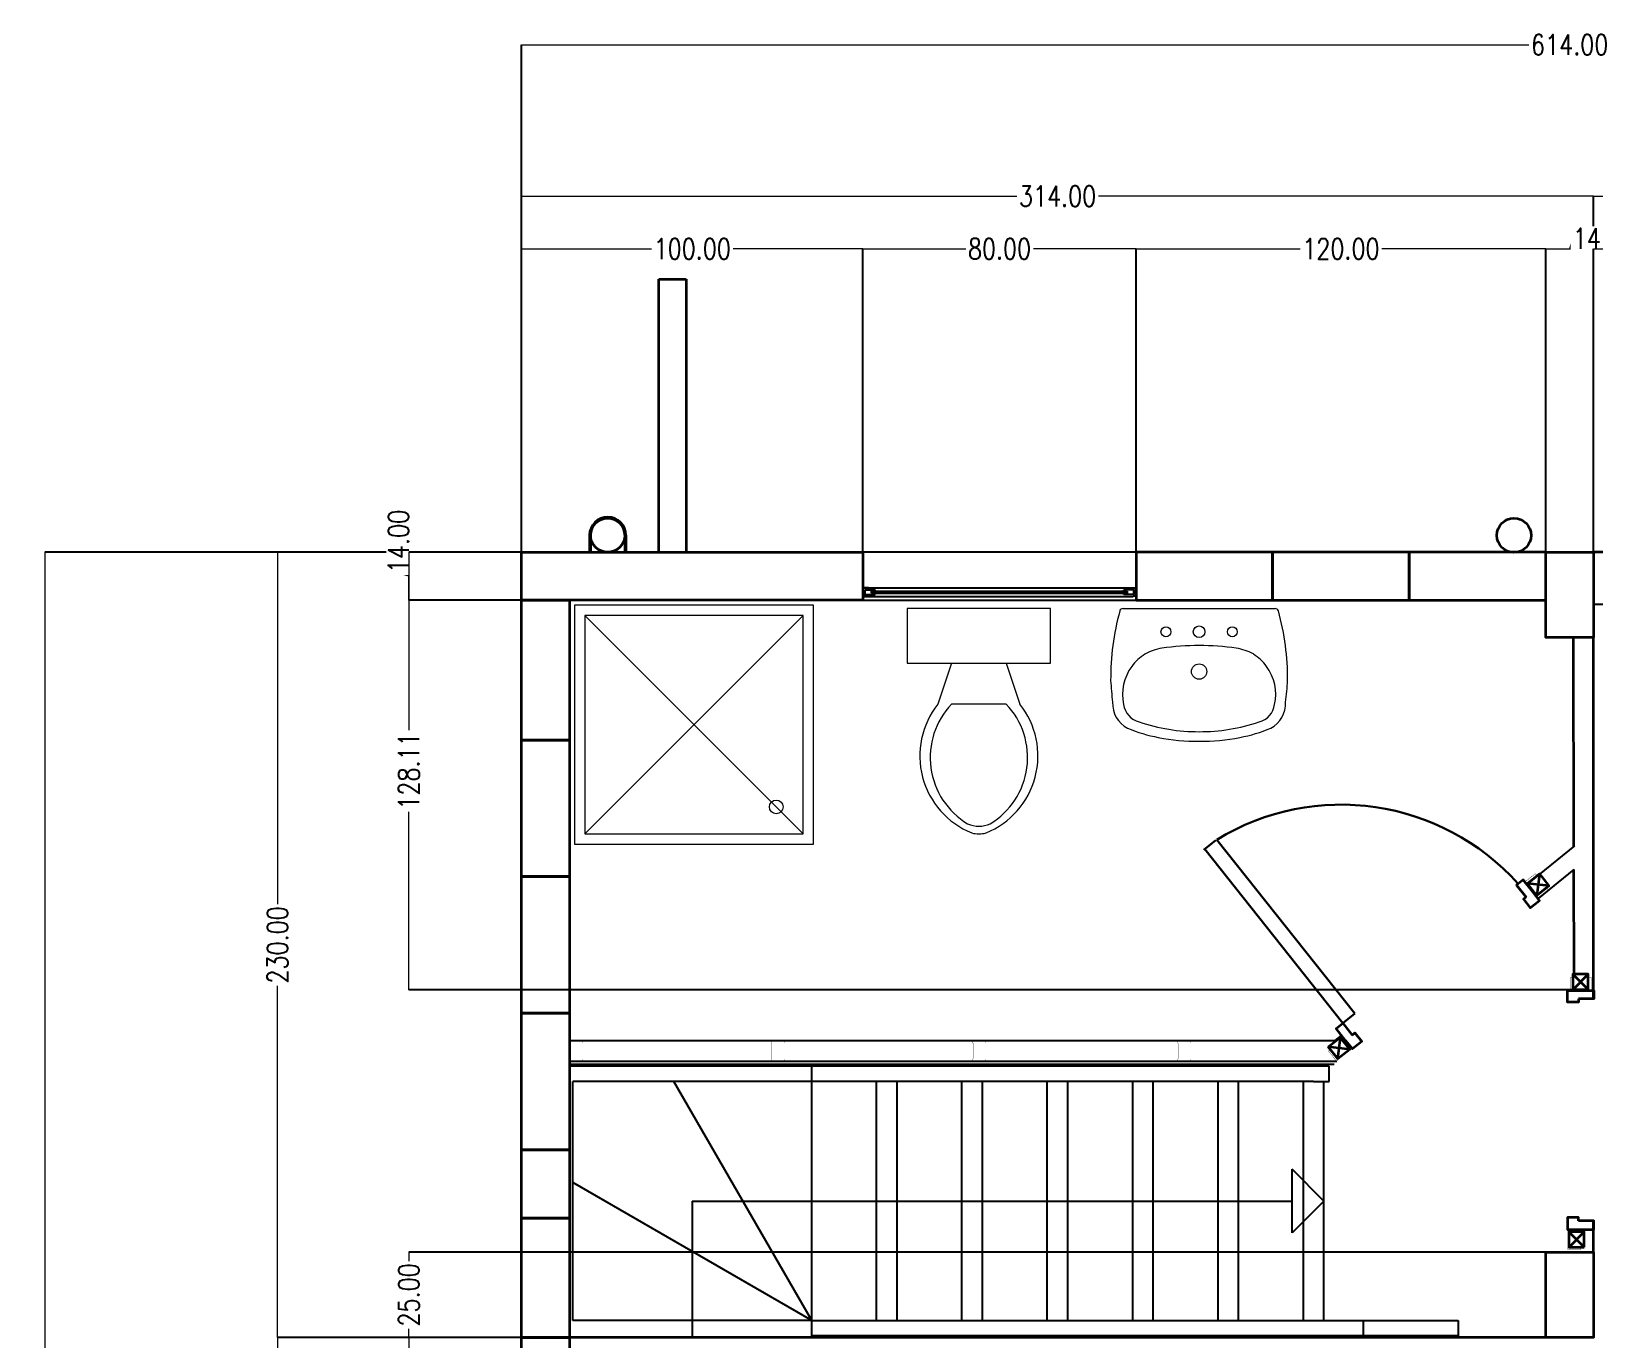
# Model space of a CAD drawing. Header units: millimetres. Extents: x -1436 to 15913, y -5994 to 7579.
# Drawn here: x -1436 to 3141, y 3750 to 7579 of the extents above; entities that cross this region are included whole.
import ezdxf

# ---------------------------------------------------------------- set-up
doc = ezdxf.new("R2010")
doc.units = ezdxf.units.MM
for name, color, linetype, lineweight in [('A-ANNO-DIMS', 3, 'Continuous', 13), ('A-DOOR-FULL', 4, 'Continuous', 30), ('A-FLOR-LEVL', 7, 'Continuous', 25), ('A-FLOR-PATT', 8, 'Continuous', 18), ('A-FURN', 253, 'Continuous', 15), ('A-GLAZ-FULL', 4, 'Continuous', 25), ('A-WALL-FULL', 7, 'Continuous', 35)]:
    doc.layers.add(name, color=color, linetype=linetype, lineweight=lineweight)
doc.styles.add('E-ROMANS', font='romans.shx', dxfattribs={"width": 0.8})
doc.dimstyles.new('E-0050_TICK_12', dxfattribs={"dimscale": 0.001, "dimtxt": 60005, "dimasz": 60, "dimexe": 30, "dimexo": 20, "dimgap": 30, "dimtad": 0, "dimlfac": 0.1, "dimzin": 0, "dimdsep": 46, "dimtxsty": 'E-ROMANS', "dimblk": 'OBLIQUE', "dimcen": 30, "dimclrd": 256, "dimclre": 256, "dimclrt": 256, "dimadec": 0, "dimazin": 0, "dimtfac": 1, "dimtmove": 1, "dimatfit": 3, "dimldrblk": 'OPEN90', "dimfxl": 1, "dimtfill": 1, "dimtolj": 1, "dimtzin": 0, "dimlwd": -1, "dimarcsym": 0})

# ---------------------------------------------------------------- blocks, each defined once
blk = doc.blocks.new('_Oblique')
at = {"color": 0, "linetype": 'ByBlock', "lineweight": -2}
blk.add_line((-0.5, -0.5), (0.5, 0.5), dxfattribs=at)
blk = doc.blocks.new('*D22')
at = {"layer": 'A-ANNO-DIMS', "lineweight": -2, "transparency": 16777216}
for p, q in [((0, 6053.5), (0, 7096.3)), ((3140, 6053.5), (3140, 7096.3))]:
    blk.add_line(p, q, dxfattribs=at)
at = {"layer": 'A-ANNO-DIMS', "transparency": 16777216}
for p, q in [((0, 7096.3), (1451.1, 7096.3)), ((3140, 7096.3), (1688.9, 7096.3))]:
    blk.add_line(p, q, dxfattribs=at)
at = {"layer": 'A-ANNO-DIMS', "transparency": 16777216, "xscale": 0.06, "yscale": 0.06, "zscale": 0.06, "rotation": 180}
blk.add_blockref('_Oblique', (0, 7096.3), dxfattribs=at)
at = {"layer": 'A-ANNO-DIMS', "transparency": 16777216, "xscale": 0.06, "yscale": 0.06, "zscale": 0.06}
blk.add_blockref('_Oblique', (3140, 7096.3), dxfattribs=at)
at = {"layer": 'A-ANNO-DIMS', "transparency": 16777216, "insert": (1570, 7096.3), "char_height": 60.01, "attachment_point": 5, "style": 'E-ROMANS', "bg_fill": 3, "box_fill_scale": 1.1, "bg_fill_color": 256, "bg_fill_true_color": 13158600, "bg_fill_transparency": 0}
blk.add_mtext('\\A1;314.00', dxfattribs=at)
blk = doc.blocks.new('_Open90')
at = {"color": 0, "linetype": 'ByBlock', "lineweight": -2}
for p, q in [((0, 0), (-1, 0)), ((-0.5, 0.5), (0, 0)), ((0, 0), (-0.5, -0.5))]:
    blk.add_line(p, q, dxfattribs=at)
blk = doc.blocks.new('*D23')
at = {"layer": 'A-ANNO-DIMS', "lineweight": -2, "transparency": 16777216}
for p, q in [((3140, 6053.5), (3140, 7096.3)), ((6140, 6053.5), (6140, 7096.3))]:
    blk.add_line(p, q, dxfattribs=at)
at = {"layer": 'A-ANNO-DIMS', "transparency": 16777216}
for p, q in [((3140, 7096.2), (4521.1, 7096.2)), ((6140, 7096.2), (4758.9, 7096.2))]:
    blk.add_line(p, q, dxfattribs=at)
at = {"layer": 'A-ANNO-DIMS', "transparency": 16777216, "xscale": 0.06, "yscale": 0.06, "zscale": 0.06, "rotation": 180}
blk.add_blockref('_Oblique', (3140, 7096.2), dxfattribs=at)
at = {"layer": 'A-ANNO-DIMS', "transparency": 16777216, "xscale": 0.06, "yscale": 0.06, "zscale": 0.06}
blk.add_blockref('_Oblique', (6140, 7096.2), dxfattribs=at)
at = {"layer": 'A-ANNO-DIMS', "transparency": 16777216, "insert": (4640, 7096.2), "char_height": 60.01, "attachment_point": 5, "style": 'E-ROMANS', "bg_fill": 3, "box_fill_scale": 1.1, "bg_fill_color": 256, "bg_fill_true_color": 13158600, "bg_fill_transparency": 0}
blk.add_mtext('\\A1;300.00', dxfattribs=at)
blk = doc.blocks.new('*D24')
at = {"layer": 'A-ANNO-DIMS', "lineweight": -2, "transparency": 16777216}
for p, q in [((0, 6053.5), (0, 7540)), ((6140, 6053.5), (6140, 7540))]:
    blk.add_line(p, q, dxfattribs=at)
at = {"layer": 'A-ANNO-DIMS', "transparency": 16777216}
for p, q in [((0, 7540), (2952.2, 7540)), ((6140, 7540), (3187.8, 7540))]:
    blk.add_line(p, q, dxfattribs=at)
at = {"layer": 'A-ANNO-DIMS', "transparency": 16777216, "xscale": 0.06, "yscale": 0.06, "zscale": 0.06, "rotation": 180}
blk.add_blockref('_Oblique', (0, 7540), dxfattribs=at)
at = {"layer": 'A-ANNO-DIMS', "transparency": 16777216, "xscale": 0.06, "yscale": 0.06, "zscale": 0.06}
blk.add_blockref('_Oblique', (6140, 7540), dxfattribs=at)
at = {"layer": 'A-ANNO-DIMS', "transparency": 16777216, "insert": (3070, 7540), "char_height": 60.01, "attachment_point": 5, "style": 'E-ROMANS', "bg_fill": 3, "box_fill_scale": 1.1, "bg_fill_color": 256, "bg_fill_true_color": 13158600, "bg_fill_transparency": 0}
blk.add_mtext('\\A1;614.00', dxfattribs=at)
blk = doc.blocks.new('*D25')
at = {"layer": 'A-ANNO-DIMS', "transparency": 16777216}
for p, q in [((3070, 6942.1), (3079, 6972.2)), ((3079, 6972.2), (3079.1, 6972.2)), ((3000, 6942.1), (3140, 6942.1))]:
    blk.add_line(p, q, dxfattribs=at)
at = {"layer": 'A-ANNO-DIMS', "lineweight": -2, "transparency": 16777216}
for p, q in [((3000, 6053.5), (3000, 6942.1)), ((3140, 6053.5), (3140, 6942.1))]:
    blk.add_line(p, q, dxfattribs=at)
at = {"layer": 'A-ANNO-DIMS', "transparency": 16777216, "xscale": 0.06, "yscale": 0.06, "zscale": 0.06, "rotation": 180}
blk.add_blockref('_Oblique', (3000, 6942.1), dxfattribs=at)
at = {"layer": 'A-ANNO-DIMS', "transparency": 16777216, "insert": (3171.7, 6972.2), "char_height": 60.01, "attachment_point": 5, "style": 'E-ROMANS', "bg_fill": 3, "box_fill_scale": 1.1, "bg_fill_color": 256, "bg_fill_true_color": 13158600, "bg_fill_transparency": 0}
blk.add_mtext('\\A1;14.00', dxfattribs=at)
at = {"layer": 'A-ANNO-DIMS', "transparency": 16777216, "xscale": 0.06, "yscale": 0.06, "zscale": 0.06}
blk.add_blockref('_Oblique', (3140, 6942.1), dxfattribs=at)
blk = doc.blocks.new('*D26')
at = {"layer": 'A-ANNO-DIMS', "lineweight": -2, "transparency": 16777216}
for p, q in [((1000, 6053.5), (1000, 6942.1)), ((1800, 6053.5), (1800, 6942.1))]:
    blk.add_line(p, q, dxfattribs=at)
at = {"layer": 'A-ANNO-DIMS', "transparency": 16777216}
for p, q in [((1000, 6942.1), (1304, 6942.1)), ((1800, 6942.1), (1496, 6942.1))]:
    blk.add_line(p, q, dxfattribs=at)
at = {"layer": 'A-ANNO-DIMS', "transparency": 16777216, "xscale": 0.06, "yscale": 0.06, "zscale": 0.06, "rotation": 180}
blk.add_blockref('_Oblique', (1000, 6942.1), dxfattribs=at)
at = {"layer": 'A-ANNO-DIMS', "transparency": 16777216, "xscale": 0.06, "yscale": 0.06, "zscale": 0.06}
blk.add_blockref('_Oblique', (1800, 6942.1), dxfattribs=at)
at = {"layer": 'A-ANNO-DIMS', "transparency": 16777216, "insert": (1400, 6942.1), "char_height": 60.01, "attachment_point": 5, "style": 'E-ROMANS', "bg_fill": 3, "box_fill_scale": 1.1, "bg_fill_color": 256, "bg_fill_true_color": 13158600, "bg_fill_transparency": 0}
blk.add_mtext('\\A1;80.00', dxfattribs=at)
blk = doc.blocks.new('*D27')
at = {"layer": 'A-ANNO-DIMS', "lineweight": -2, "transparency": 16777216}
for p, q in [((0, 6053.5), (-1396.8, 6053.5)), ((0, 3.5), (-1396.8, 3.5))]:
    blk.add_line(p, q, dxfattribs=at)
at = {"layer": 'A-ANNO-DIMS', "transparency": 16777216}
for p, q in [((-1396.8, 6053.5), (-1396.8, 3146.3)), ((-1396.8, 3.5), (-1396.8, 2910.7))]:
    blk.add_line(p, q, dxfattribs=at)
at = {"layer": 'A-ANNO-DIMS', "transparency": 16777216, "xscale": 0.06, "yscale": 0.06, "zscale": 0.06}
for p, rotation in [((-1396.8, 6053.5), 90), ((-1396.8, 3.5), 270)]:
    blk.add_blockref('_Oblique', p, dxfattribs=dict(at, rotation=rotation))
at = {"layer": 'A-ANNO-DIMS', "transparency": 16777216, "insert": (-1396.8, 3028.5), "char_height": 60.01, "attachment_point": 5, "rotation": 90, "style": 'E-ROMANS', "bg_fill": 3, "box_fill_scale": 1.1, "bg_fill_color": 256, "bg_fill_true_color": 13158600, "bg_fill_transparency": 0}
blk.add_mtext('\\A1;605.00', dxfattribs=at)
blk = doc.blocks.new('*D28')
at = {"layer": 'A-ANNO-DIMS', "lineweight": -2, "transparency": 16777216}
for p, q in [((0, 3753.5), (-714.8, 3753.5)), ((0, 3.5), (-714.8, 3.5))]:
    blk.add_line(p, q, dxfattribs=at)
at = {"layer": 'A-ANNO-DIMS', "transparency": 16777216}
for p, q in [((-714.7, 3753.5), (-714.7, 1997.4)), ((-714.7, 3.5), (-714.7, 1759.6))]:
    blk.add_line(p, q, dxfattribs=at)
at = {"layer": 'A-ANNO-DIMS', "transparency": 16777216, "xscale": 0.06, "yscale": 0.06, "zscale": 0.06}
for p, rotation in [((-714.7, 3753.5), 90), ((-714.7, 3.5), 270)]:
    blk.add_blockref('_Oblique', p, dxfattribs=dict(at, rotation=rotation))
at = {"layer": 'A-ANNO-DIMS', "transparency": 16777216, "insert": (-714.7, 1878.5), "char_height": 60.01, "attachment_point": 5, "rotation": 90, "style": 'E-ROMANS', "bg_fill": 3, "box_fill_scale": 1.1, "bg_fill_color": 256, "bg_fill_true_color": 13158600, "bg_fill_transparency": 0}
blk.add_mtext('\\A1;375.00', dxfattribs=at)
blk = doc.blocks.new('*D36')
at = {"layer": 'A-ANNO-DIMS', "lineweight": -2, "transparency": 16777216}
for p, q in [((0, 6053.5), (-714.7, 6053.5)), ((0, 3753.5), (-714.7, 3753.5))]:
    blk.add_line(p, q, dxfattribs=at)
at = {"layer": 'A-ANNO-DIMS', "transparency": 16777216}
for p, q in [((-714.7, 6053.5), (-714.7, 5022.4)), ((-714.7, 3753.5), (-714.7, 4784.6))]:
    blk.add_line(p, q, dxfattribs=at)
at = {"layer": 'A-ANNO-DIMS', "transparency": 16777216, "xscale": 0.06, "yscale": 0.06, "zscale": 0.06}
for p, rotation in [((-714.7, 6053.5), 90), ((-714.7, 3753.5), 270)]:
    blk.add_blockref('_Oblique', p, dxfattribs=dict(at, rotation=rotation))
at = {"layer": 'A-ANNO-DIMS', "transparency": 16777216, "insert": (-714.7, 4903.5), "char_height": 60.01, "attachment_point": 5, "rotation": 90, "style": 'E-ROMANS', "bg_fill": 3, "box_fill_scale": 1.1, "bg_fill_color": 256, "bg_fill_true_color": 13158600, "bg_fill_transparency": 0}
blk.add_mtext('\\A1;230.00', dxfattribs=at)
blk = doc.blocks.new('*D37')
at = {"layer": 'A-ANNO-DIMS', "lineweight": -2, "transparency": 16777216}
for p, q in [((0, 6053.5), (-330.3, 6053.5)), ((0, 5913.5), (-330.3, 5913.5))]:
    blk.add_line(p, q, dxfattribs=at)
at = {"layer": 'A-ANNO-DIMS', "transparency": 16777216}
for p, q in [((-330.2, 5913.5), (-330.2, 6053.5)), ((-360.3, 5992.5), (-360.3, 5992.6)), ((-330.2, 5983.5), (-360.3, 5992.5))]:
    blk.add_line(p, q, dxfattribs=at)
at = {"layer": 'A-ANNO-DIMS', "transparency": 16777216, "xscale": 0.06, "yscale": 0.06, "zscale": 0.06, "rotation": 270}
blk.add_blockref('_Oblique', (-330.2, 5913.5), dxfattribs=at)
at = {"layer": 'A-ANNO-DIMS', "transparency": 16777216, "insert": (-360.3, 6085.2), "char_height": 60.01, "attachment_point": 5, "rotation": 90, "style": 'E-ROMANS', "bg_fill": 3, "box_fill_scale": 1.1, "bg_fill_color": 256, "bg_fill_true_color": 13158600, "bg_fill_transparency": 0}
blk.add_mtext('\\A1;14.00', dxfattribs=at)
at = {"layer": 'A-ANNO-DIMS', "transparency": 16777216, "xscale": 0.06, "yscale": 0.06, "zscale": 0.06, "rotation": 90}
blk.add_blockref('_Oblique', (-330.2, 6053.5), dxfattribs=at)
blk = doc.blocks.new('*D39')
at = {"layer": 'A-ANNO-DIMS', "lineweight": -2, "transparency": 16777216}
for p, q in [((3000, 4003.5), (-330.2, 4003.5)), ((3000, 3753.5), (-330.2, 3753.5))]:
    blk.add_line(p, q, dxfattribs=at)
at = {"layer": 'A-ANNO-DIMS', "transparency": 16777216}
for p, q in [((-330.2, 4003.5), (-330.2, 3974.5)), ((-330.2, 3753.5), (-330.2, 3782.5))]:
    blk.add_line(p, q, dxfattribs=at)
at = {"layer": 'A-ANNO-DIMS', "transparency": 16777216, "xscale": 0.06, "yscale": 0.06, "zscale": 0.06}
for p, rotation in [((-330.2, 4003.5), 90), ((-330.2, 3753.5), 270)]:
    blk.add_blockref('_Oblique', p, dxfattribs=dict(at, rotation=rotation))
at = {"layer": 'A-ANNO-DIMS', "transparency": 16777216, "insert": (-330.2, 3878.5), "char_height": 60.01, "attachment_point": 5, "rotation": 90, "style": 'E-ROMANS', "bg_fill": 3, "box_fill_scale": 1.1, "bg_fill_color": 256, "bg_fill_true_color": 13158600, "bg_fill_transparency": 0}
blk.add_mtext('\\A1;25.00', dxfattribs=at)
blk = doc.blocks.new('*D40')
at = {"layer": 'A-ANNO-DIMS', "lineweight": -2, "transparency": 16777216}
for p, q in [((3079.5, 6053.5), (-330.3, 6053.5)), ((3079.5, 4772.4), (-330.3, 4772.4))]:
    blk.add_line(p, q, dxfattribs=at)
at = {"layer": 'A-ANNO-DIMS', "transparency": 16777216}
for p, q in [((-330.2, 6053.5), (-330.2, 5521.5)), ((-330.2, 4772.4), (-330.2, 5304.3))]:
    blk.add_line(p, q, dxfattribs=at)
at = {"layer": 'A-ANNO-DIMS', "transparency": 16777216, "xscale": 0.06, "yscale": 0.06, "zscale": 0.06}
for p, rotation in [((-330.2, 6053.5), 90), ((-330.2, 4772.4), 270)]:
    blk.add_blockref('_Oblique', p, dxfattribs=dict(at, rotation=rotation))
at = {"layer": 'A-ANNO-DIMS', "transparency": 16777216, "insert": (-330.2, 5412.9), "char_height": 60.01, "attachment_point": 5, "rotation": 90, "style": 'E-ROMANS', "bg_fill": 3, "box_fill_scale": 1.1, "bg_fill_color": 256, "bg_fill_true_color": 13158600, "bg_fill_transparency": 0}
blk.add_mtext('\\A1;128.11', dxfattribs=at)
blk = doc.blocks.new('*D41')
at = {"layer": 'A-ANNO-DIMS', "lineweight": -2, "transparency": 16777216}
for p, q in [((0, 3753.5), (-330.3, 3753.5)), ((0, 2998.9), (-330.3, 2998.9))]:
    blk.add_line(p, q, dxfattribs=at)
at = {"layer": 'A-ANNO-DIMS', "transparency": 16777216}
for p, q in [((-330.2, 3753.5), (-330.2, 3472.2)), ((-330.2, 2998.9), (-330.2, 3280.2))]:
    blk.add_line(p, q, dxfattribs=at)
at = {"layer": 'A-ANNO-DIMS', "transparency": 16777216, "xscale": 0.06, "yscale": 0.06, "zscale": 0.06}
for p, rotation in [((-330.2, 3753.5), 90), ((-330.2, 2998.9), 270)]:
    blk.add_blockref('_Oblique', p, dxfattribs=dict(at, rotation=rotation))
at = {"layer": 'A-ANNO-DIMS', "transparency": 16777216, "insert": (-330.2, 3376.2), "char_height": 60.01, "attachment_point": 5, "rotation": 90, "style": 'E-ROMANS', "bg_fill": 3, "box_fill_scale": 1.1, "bg_fill_color": 256, "bg_fill_true_color": 13158600, "bg_fill_transparency": 0}
blk.add_mtext('\\A1;75.46', dxfattribs=at)
blk = doc.blocks.new('*D42')
at = {"layer": 'A-ANNO-DIMS', "lineweight": -2, "transparency": 16777216}
for p, q in [((3140, 6053.5), (3140, 6942.1)), ((4352.9, 6053.5), (4352.9, 6942.1))]:
    blk.add_line(p, q, dxfattribs=at)
at = {"layer": 'A-ANNO-DIMS', "transparency": 16777216}
for p, q in [((3140, 6942.1), (3632.1, 6942.1)), ((4352.9, 6942.1), (3860.8, 6942.1))]:
    blk.add_line(p, q, dxfattribs=at)
at = {"layer": 'A-ANNO-DIMS', "transparency": 16777216, "xscale": 0.06, "yscale": 0.06, "zscale": 0.06, "rotation": 180}
blk.add_blockref('_Oblique', (3140, 6942.1), dxfattribs=at)
at = {"layer": 'A-ANNO-DIMS', "transparency": 16777216, "xscale": 0.06, "yscale": 0.06, "zscale": 0.06}
blk.add_blockref('_Oblique', (4352.9, 6942.1), dxfattribs=at)
at = {"layer": 'A-ANNO-DIMS', "transparency": 16777216, "insert": (3746.5, 6942.1), "char_height": 60.01, "attachment_point": 5, "style": 'E-ROMANS', "bg_fill": 3, "box_fill_scale": 1.1, "bg_fill_color": 256, "bg_fill_true_color": 13158600, "bg_fill_transparency": 0}
blk.add_mtext('\\A1;121.29', dxfattribs=at)
blk = doc.blocks.new('*D44')
at = {"layer": 'A-ANNO-DIMS', "lineweight": -2, "transparency": 16777216}
for p, q in [((0, 6053.5), (0, 6942.1)), ((1000, 6053.5), (1000, 6942.1))]:
    blk.add_line(p, q, dxfattribs=at)
at = {"layer": 'A-ANNO-DIMS', "transparency": 16777216}
for p, q in [((0, 6942.1), (384.5, 6942.1)), ((1000, 6942.1), (615.5, 6942.1))]:
    blk.add_line(p, q, dxfattribs=at)
at = {"layer": 'A-ANNO-DIMS', "transparency": 16777216, "xscale": 0.06, "yscale": 0.06, "zscale": 0.06, "rotation": 180}
blk.add_blockref('_Oblique', (0, 6942.1), dxfattribs=at)
at = {"layer": 'A-ANNO-DIMS', "transparency": 16777216, "xscale": 0.06, "yscale": 0.06, "zscale": 0.06}
blk.add_blockref('_Oblique', (1000, 6942.1), dxfattribs=at)
at = {"layer": 'A-ANNO-DIMS', "transparency": 16777216, "insert": (500, 6942.1), "char_height": 60.01, "attachment_point": 5, "style": 'E-ROMANS', "bg_fill": 3, "box_fill_scale": 1.1, "bg_fill_color": 256, "bg_fill_true_color": 13158600, "bg_fill_transparency": 0}
blk.add_mtext('\\A1;100.00', dxfattribs=at)
blk = doc.blocks.new('*D45')
at = {"layer": 'A-ANNO-DIMS', "lineweight": -2, "transparency": 16777216}
for p, q in [((1800, 6053.5), (1800, 6942.1)), ((3000, 6053.5), (3000, 6942.1))]:
    blk.add_line(p, q, dxfattribs=at)
at = {"layer": 'A-ANNO-DIMS', "transparency": 16777216}
for p, q in [((1800, 6942.1), (2284.5, 6942.1)), ((3000, 6942.1), (2515.5, 6942.1))]:
    blk.add_line(p, q, dxfattribs=at)
at = {"layer": 'A-ANNO-DIMS', "transparency": 16777216, "xscale": 0.06, "yscale": 0.06, "zscale": 0.06, "rotation": 180}
blk.add_blockref('_Oblique', (1800, 6942.1), dxfattribs=at)
at = {"layer": 'A-ANNO-DIMS', "transparency": 16777216, "xscale": 0.06, "yscale": 0.06, "zscale": 0.06}
blk.add_blockref('_Oblique', (3000, 6942.1), dxfattribs=at)
at = {"layer": 'A-ANNO-DIMS', "transparency": 16777216, "insert": (2400, 6942.1), "char_height": 60.01, "attachment_point": 5, "style": 'E-ROMANS', "bg_fill": 3, "box_fill_scale": 1.1, "bg_fill_color": 256, "bg_fill_true_color": 13158600, "bg_fill_transparency": 0}
blk.add_mtext('\\A1;120.00', dxfattribs=at)

msp = doc.modelspace()

# ---------------------------------------------------------------- hatches: boundary and pattern name
at = {"layer": 'A-FLOR-PATT'}
for points in [[(1016.105, 5947.25), (1016.105, 5949.75), (999.439, 5949.75), (999.439, 5923.5), (1016.105, 5923.5), (1016.105, 5926), (1001.939, 5926), (1001.939, 5947.25)], [(999.439, 5949.75), (999.439, 5923.5), (1016.105, 5923.5), (1016.105, 5926), (1001.939, 5926), (1001.939, 5947.25), (1016.105, 5947.25), (1016.105, 5949.75)], [(999.439, 5949.75), (999.439, 5923.5), (1016.105, 5923.5), (1016.105, 5926), (1001.939, 5926), (1001.939, 5947.25), (1016.105, 5947.25), (1016.105, 5949.75)], [(999.439, 5949.75), (999.439, 5923.5), (1016.105, 5923.5), (1016.105, 5926), (1001.939, 5926), (1001.939, 5947.25), (1016.105, 5947.25), (1016.105, 5949.75)], [(1799.947, 5949.75), (1799.947, 5923.5), (1783.28, 5923.5), (1783.28, 5926), (1797.447, 5926), (1797.447, 5947.25), (1783.28, 5947.25), (1783.28, 5949.75)], [(1799.947, 5949.75), (1799.947, 5923.5), (1783.28, 5923.5), (1783.28, 5926), (1797.447, 5926), (1797.447, 5947.25), (1783.28, 5947.25), (1783.28, 5949.75)], [(1799.947, 5949.75), (1799.947, 5923.5), (1783.28, 5923.5), (1783.28, 5926), (1797.447, 5926), (1797.447, 5947.25), (1783.28, 5947.25), (1783.28, 5949.75)], [(1783.333, 5947.25), (1783.333, 5949.75), (1800, 5949.75), (1800, 5923.5), (1783.333, 5923.5), (1783.333, 5926), (1797.5, 5926), (1797.5, 5947.25)]]:
    msp.add_hatch(color=256, dxfattribs=at).paths.add_polyline_path(points)

# ---------------------------------------------------------------- linework, layer by layer
for p, q in [((3140, 5901.477), (6000, 5901.477)), ((3084.328, 5193.981), (2944.786, 5080.63)), ((3082.505, 5124.538), (2977.606, 5039.294)), ((139.992, 4623.613), (2382.169, 4623.613)), ((2401.421, 4639.252), (2382.169, 4623.613)), ((2366, 4503.5), (2366, 4548.5))]:
    msp.add_line(p, q)
at = {"layer": 'A-DOOR-FULL'}
for p, q in [((2033.936, 5209.837), (1998.693, 5181.855)), ((2001.043, 5183.721), (2405.225, 4674.666)), ((2440.467, 4702.648), (2036.285, 5211.703)), ((2440.467, 4702.648), (2405.225, 4674.666))]:
    msp.add_line(p, q, dxfattribs=at)
msp.add_arc((2400.248, 4618.146), 696.26, 41.838868, 121.516249, dxfattribs=at)
at = {"layer": 'A-FLOR-LEVL'}
for p, q in [((1800, 6053.5), (1000, 6053.5)), ((1000, 5913.5), (1800, 5913.5)), ((2366, 4548.5), (140, 4548.5)), ((850, 4503.5), (850, 4548.5)), ((850, 4503.5), (850, 4548.5)), ((445.855, 4503.5), (150, 4503.5)), ((150, 4207.645), (150, 4503.5)), ((150, 4207.645), (150, 4503.5)), ((850, 4503.5), (445.855, 4503.5)), ((850, 3803.5), (445.855, 4503.5)), ((2319.817, 4503.5), (850, 4503.5)), ((850, 3758.5), (850, 4503.5)), ((1040, 3803.5), (1040, 4503.5)), ((1100, 3803.5), (1100, 4503.5)), ((1290, 3803.5), (1290, 4503.5)), ((1350, 3803.5), (1350, 4503.5)), ((1540, 3803.5), (1540, 4503.5)), ((1600, 3803.5), (1600, 4503.5)), ((1790, 3803.5), (1790, 4503.5)), ((1850, 3803.5), (1850, 4503.5)), ((2040, 3803.5), (2040, 4503.5)), ((2100, 3803.5), (2100, 4503.5)), ((2290, 3803.5), (2290, 4503.5)), ((2319.817, 4503.5), (2366, 4503.5)), ((2350, 3803.5), (2350, 4503.5)), ((2257.133, 4060.633), (2257.133, 4246.367)), ((2350, 4153.5), (2257.133, 4246.367)), ((150, 3803.5), (150, 4207.645)), ((150, 3803.5), (150, 4207.645)), ((850, 3803.5), (150, 4207.645)), ((500, 4153.5), (2257.133, 4153.5)), ((500, 4153.5), (500, 3753.5)), ((2350, 4153.5), (2257.133, 4060.633)), ((850, 3803.5), (150, 3803.5)), ((850, 3803.5), (2743.395, 3803.5)), ((2466.202, 3758.5), (2466.202, 3803.5)), ((2743.395, 3803.5), (2743.395, 3758.5)), ((2743.395, 3758.5), (850, 3758.5))]:
    msp.add_line(p, q, dxfattribs=at)
for points in [[(2387.561, 4562.5), (140, 4562.5)], [(2379.8, 4553.5), (140, 4553.5)]]:
    msp.add_lwpolyline(points, dxfattribs=at)
at = {"layer": 'A-FURN'}
for p, q in [((825, 5868.5), (185, 5228.5)), ((825, 5228.5), (185, 5868.5)), ((1761.924, 5888.703), (2207.371, 5888.703)), ((1259.545, 5728.703), (1219.545, 5608.703)), ((1419.545, 5728.703), (1459.545, 5608.703)), ((1419.545, 5608.703), (1259.545, 5608.703))]:
    msp.add_line(p, q, dxfattribs=at)
for points in [[(855, 5898.5), (155, 5898.5), (155, 5198.5), (855, 5198.5)], [(825, 5868.5), (185, 5868.5), (185, 5228.5), (825, 5228.5)], [(1549.545, 5728.703), (1549.545, 5888.703), (1129.545, 5888.703), (1129.545, 5728.703)]]:
    msp.add_lwpolyline(points, close=True, dxfattribs=at)
for centre, radius in [((1887.469, 5820.678), 14.577), ((1984.648, 5820.678), 17.006), ((2081.826, 5820.678), 14.577), ((1984.648, 5704.064), 22.351), ((745.818, 5307.682), 20)]:
    msp.add_circle(centre, radius, dxfattribs=at)
for centre, radius, start, end in [((2465.622, 5683.86), 740.129, 164.510265, 180.425162), ((1761.414, 5879.443), 9.274, 86.848034, 167.036943), ((2207.881, 5879.443), 9.274, 12.963057, 93.151966), ((1503.673, 5683.86), 740.129, 359.574838, 15.489735), ((1903.237, 5616.712), 158.35, 100.004253, 119.269919), ((1988.746, 4964.158), 816.357, 90.287623, 97.957639), ((1980.549, 4964.158), 816.357, 82.042361, 89.712377), ((2053.219, 5562.921), 213.579, 65.000669, 79.110678), ((1896.354, 5639.585), 135.131, 121.466522, 143.801932), ((2072.941, 5639.585), 135.131, 36.198068, 58.533478), ((2602.209, 5725.253), 877.948, 183.061208, 187.26694), ((1899.18, 5637.182), 138.831, 143.690331, 192.318723), ((2070.115, 5637.182), 138.831, 347.681277, 36.309669), ((1367.086, 5725.253), 877.948, 352.73306, 356.938792), ((1409.936, 5457.093), 243.38, 141.46911, 247.971435), ((1423.544, 5452.355), 226.584, 136.367725, 238.946824), ((1269.155, 5457.094), 243.381, 292.028433, 38.530706), ((1255.547, 5452.356), 226.584, 301.053007, 43.632092), ((1812.43, 5610.473), 81.202, 177.369742, 242.477337), ((1822.813, 5615.075), 59.741, 187.223352, 256.697213), ((2146.482, 5615.075), 59.741, 283.302787, 352.776648), ((2156.865, 5610.473), 81.202, 297.522663, 2.630258), ((1947.41, 5949.341), 445.624, 247.225426, 259.360071), ((1981.405, 6056.24), 528.208, 250.957509, 270.351757), ((1987.89, 6056.24), 528.208, 269.648243, 289.042491), ((2021.885, 5949.341), 445.624, 280.639929, 292.774574), ((1975.426, 6036.005), 536.095, 258.127357, 270.985569), ((1993.869, 6036.005), 536.095, 269.014431, 281.872643), ((1339.545, 5331.174), 80, 245.731825, 294.268174), ((1339.545, 5308.704), 80, 254.860528, 285.139471)]:
    msp.add_arc(centre, radius, start, end, dxfattribs=at)
at = {"layer": 'A-GLAZ-FULL'}
for p, q in [((999.439, 5949.75), (1800, 5949.75)), ((1016.105, 5949.75), (999.439, 5949.75)), ((1016.105, 5947.25), (1016.105, 5949.75)), ((1791.355, 5947.25), (1791.355, 5949.75)), ((1800, 5949.75), (1800, 5923.5)), ((999.439, 5923.5), (1791.355, 5923.5)), ((1001.939, 5926), (1001.939, 5947.25)), ((1016.105, 5926), (1001.939, 5926)), ((1006.105, 5929.958), (1006.105, 5943.292)), ((1006.105, 5943.292), (1035.272, 5943.292)), ((1006.105, 5929.958), (1035.272, 5929.958)), ((1016.105, 5923.5), (1016.105, 5926)), ((1025.272, 5939.125), (1774.114, 5939.125)), ((1025.272, 5934.125), (1025.272, 5939.125)), ((1025.272, 5934.125), (1774.114, 5934.125)), ((1035.272, 5939.125), (1035.272, 5943.292)), ((1035.272, 5929.958), (1035.272, 5934.125)), ((1793.28, 5943.292), (1764.114, 5943.292)), ((1764.114, 5939.125), (1764.114, 5943.292)), ((1764.114, 5929.958), (1764.114, 5934.125)), ((1793.28, 5929.958), (1764.114, 5929.958)), ((1774.114, 5939.125), (1774.114, 5934.125)), ((1791.355, 5923.5), (1791.355, 5926)), ((1791.355, 5926), (1797.5, 5926)), ((1793.28, 5929.958), (1793.28, 5943.292)), ((1797.5, 5947.25), (1797.5, 5926))]:
    msp.add_line(p, q, dxfattribs=at)
at = {"layer": 'A-WALL-FULL'}
for p, q in [((402.5, 6053.5), (402.5, 6853.5)), ((402.5, 6853.5), (482.5, 6853.5)), ((482.5, 6853.5), (482.5, 6053.5)), ((199.354, 6103.5), (199.354, 6053.5)), ((199.354, 6103.5), (199.354, 6053.5)), ((202.354, 6103.5), (202.354, 6053.5)), ((202.354, 6053.5), (202.354, 6103.5)), ((202.354, 6103.5), (202.354, 6053.5)), ((302.354, 6103.5), (302.354, 6053.5)), ((302.354, 6103.5), (302.354, 6053.5)), ((302.354, 6103.5), (302.354, 6053.5)), ((305.354, 6103.5), (305.354, 6053.5)), ((305.354, 6103.5), (305.354, 6053.5)), ((2200, 6053.5), (1800, 6053.5)), ((1800, 6053.5), (1800, 5913.5)), ((2600, 6053.5), (2200, 6053.5)), ((2200, 6053.5), (2200, 5913.5)), ((2200, 5913.5), (2200, 6053.5)), ((3000, 6053.5), (2600, 6053.5)), ((2600, 6053.5), (2600, 5913.5)), ((2600, 5913.5), (2600, 6053.5)), ((3000, 5913.5), (3000, 6053.5)), ((6000, 6053.5), (3140, 6053.5)), ((0, 5913.5), (140, 5913.5)), ((0, 5503.5), (0, 5913.5)), ((140, 5913.5), (140, 5503.5)), ((1800, 5913.5), (2200, 5913.5)), ((2200, 5913.5), (2600, 5913.5)), ((2600, 5913.5), (3000, 5913.5)), ((0, 5503.5), (0, 5903.5)), ((140, 5903.5), (140, 5503.5)), ((3082.367, 5192.387), (3081.122, 5803.5)), ((3140.05, 4745.428), (3140.122, 5803.5)), ((140, 5503.5), (0, 5503.5)), ((0, 5503.5), (140, 5503.5)), ((0, 5103.5), (0, 5503.5)), ((140, 5503.5), (0, 5503.5)), ((0, 5503.5), (140, 5503.5)), ((0, 5103.5), (0, 5503.5)), ((140, 5503.5), (140, 5103.5)), ((140, 5503.5), (140, 5103.5)), ((140, 5103.5), (0, 5103.5)), ((0, 5103.5), (140, 5103.5)), ((0, 4703.5), (0, 5103.5)), ((140, 5103.5), (0, 5103.5)), ((0, 5103.5), (140, 5103.5)), ((0, 4703.5), (0, 5103.5)), ((140, 5103.5), (140, 4703.5)), ((140, 5103.5), (140, 4703.5)), ((3009.408, 5076.314), (2946.184, 5083.575)), ((2981.426, 5111.557), (2973.513, 5049.154)), ((3083.226, 4818.33), (3082.505, 5124.539)), ((3079.364, 4818.353), (3124.364, 4773.353)), ((3124.364, 4818.353), (3080.412, 4773.353)), ((140, 4703.5), (0, 4703.5)), ((0, 4703.5), (140, 4703.5)), ((0, 4303.5), (0, 4703.5)), ((140, 4703.5), (0, 4703.5)), ((0, 4703.5), (140, 4703.5)), ((0, 4303.5), (0, 4703.5)), ((140, 4703.5), (140, 4303.5)), ((140, 4703.5), (140, 4303.5)), ((2397.74, 4632.677), (2389.828, 4570.274)), ((2425.722, 4597.435), (2362.498, 4604.695)), ((140, 4303.5), (0, 4303.5)), ((0, 4303.5), (140, 4303.5)), ((0, 4103.5), (0, 4303.5)), ((140, 4303.5), (0, 4303.5)), ((140, 4303.5), (140, 4103.5)), ((140, 4103.5), (0, 4103.5)), ((3140, 4003.43), (3140.006, 4095.428)), ((3067.27, 4063.457), (3112.27, 4018.457)), ((3112.27, 4063.457), (3068.318, 4018.457)), ((0, 3753.5), (140, 3753.5)), ((0, 3553.5), (0, 3753.5)), ((140, 3753.5), (140, 3553.5)), ((3000, 3753.5), (140, 3753.5))]:
    msp.add_line(p, q, dxfattribs=at)
for points in [[(0, 6053.5), (1000, 6053.5), (1000, 5913.5), (0, 5913.5)], [(3000, 6053.5), (3140, 6053.5), (3140, 5803.5), (3000, 5803.5)], [(2946.184, 5083.575), (2981.426, 5111.557), (3009.408, 5076.314), (2974.165, 5048.333)], [(3124.364, 4773.353), (3124.364, 4818.353), (3079.364, 4818.353), (3079.364, 4773.353)], [(2362.498, 4604.695), (2397.74, 4632.677), (2425.722, 4597.435), (2390.479, 4569.453)], [(0, 4103.5), (140, 4103.5), (140, 3753.5), (0, 3753.5)], [(3112.27, 4018.457), (3112.27, 4063.457), (3067.27, 4063.457), (3067.27, 4018.457)], [(3000, 4003.5), (3140, 4003.5), (3140, 3753.5), (3000, 3753.5)], [(3000, 4003.5), (3140, 4003.5), (3140, 3753.5), (3000, 3753.5)]]:
    msp.add_lwpolyline(points, close=True, dxfattribs=at)
for points in [[(2961.841, 5059.151), (2961.841, 5059.151), (2933.859, 5094.393), (2914.28, 5078.848), (2942.262, 5043.605)], [(2942.262, 5043.605), (2934.43, 5037.387), (2954.328, 5012.326), (2981.739, 5034.09), (2961.841, 5059.151)], [(3095.5, 4745.428), (3095.5, 4735.428), (3063.5, 4735.428), (3063.5, 4770.428), (3095.5, 4770.428)], [(3095.5, 4770.428), (3095.5, 4770.428), (3140.5, 4770.428), (3140.5, 4745.428), (3095.5, 4745.428)], [(2413.628, 4623.878), (2413.628, 4623.878), (2385.646, 4659.12), (2405.225, 4674.666), (2433.207, 4639.423)], [(2433.207, 4639.423), (2441.038, 4645.642), (2460.936, 4620.58), (2433.526, 4598.817), (2413.628, 4623.878)], [(3095.5, 4095.428), (3095.5, 4105.428), (3063.5, 4105.428), (3063.5, 4070.428), (3095.5, 4070.428)], [(3095.5, 4070.428), (3095.5, 4070.428), (3140.5, 4070.428), (3140.5, 4095.428), (3095.5, 4095.428)]]:
    msp.add_lwpolyline(points, dxfattribs=at)
at = {"layer": 'A-WALL-FULL', "const_width": 1}
for points in [[(3002.915, 5070.056), (3006.646, 5065.357), (2976.886, 5041.728), (2973.155, 5046.427), (2973.493, 5049.179), (2952.939, 5075.067), (2946.064, 5083.725), (2943.308, 5084.019), (2939.577, 5088.718), (2969.337, 5112.347), (2973.068, 5107.648)], [(3078.5, 4809.377), (3072.5, 4809.377), (3072.5, 4771.377), (3078.5, 4771.377), (3080.445, 4773.353), (3113.5, 4773.353), (3124.556, 4773.353), (3126.5, 4771.377), (3132.5, 4771.377), (3132.5, 4809.377), (3126.5, 4809.377)], [(178.813, 4568.906), (178.813, 4562.906), (140.813, 4562.906), (140.813, 4568.906), (142.789, 4570.851), (142.789, 4603.906), (142.789, 4614.962), (140.813, 4616.906), (140.813, 4622.906), (178.813, 4622.906), (178.813, 4616.906)], [(768.907, 4568.906), (768.907, 4562.906), (730.907, 4562.906), (730.907, 4568.906), (732.883, 4570.851), (732.883, 4603.906), (732.883, 4614.962), (730.907, 4616.906), (730.907, 4622.906), (768.907, 4622.906), (768.907, 4616.906)], [(1359, 4568.906), (1359, 4562.906), (1321, 4562.906), (1321, 4568.906), (1322.976, 4570.851), (1322.976, 4603.906), (1322.976, 4614.962), (1321, 4616.906), (1321, 4622.906), (1359, 4622.906), (1359, 4616.906)], [(1959, 4568.906), (1959, 4562.906), (1921, 4562.906), (1921, 4568.906), (1922.976, 4570.851), (1922.976, 4603.906), (1922.976, 4614.962), (1921, 4616.906), (1921, 4622.906), (1959, 4622.906), (1959, 4616.906)], [(2368.254, 4596.57), (2363.555, 4592.839), (2387.184, 4563.079), (2391.883, 4566.809), (2392.177, 4569.566), (2416.498, 4588.877), (2425.156, 4595.752), (2427.908, 4595.413), (2432.607, 4599.144), (2408.978, 4628.904), (2404.279, 4625.173)], [(3102.327, 4017.912), (3102.327, 4011.912), (3064.327, 4011.912), (3064.327, 4017.912), (3066.304, 4019.857), (3066.304, 4050.912), (3066.304, 4061.967), (3064.327, 4063.912), (3064.327, 4069.912), (3102.327, 4069.912), (3102.327, 4063.912)]]:
    msp.add_lwpolyline(points, dxfattribs=at)
at = {"layer": 'A-WALL-FULL'}
for centre in [(252.354, 6103.5), (252.354, 6103.5), (2906.815, 6103.033)]:
    msp.add_circle(centre, 50, dxfattribs=at)
for radius in [53, 53, 50]:
    msp.add_arc((252.354, 6103.5), radius, 0, 180, dxfattribs=at)

# ---------------------------------------------------------------- next in the draw order: dimensions: what is measured, and where the dimension line sits
at = {"layer": 'A-ANNO-DIMS'}
dim = msp.add_linear_dim(base=(3140, 7096.269), p1=(0, 6053.5), p2=(3140, 6053.5), dimstyle='E-0050_TICK_12', dxfattribs=at)
dim.commit()
dim.dimension.update_dxf_attribs({"geometry": '*D22', "text_midpoint": (1570, 7096.269)})

# ---------------------------------------------------------------- next in the draw order: dimensions: what is measured, and where the dimension line sits
dim = msp.add_linear_dim(base=(6140, 7096.239), p1=(3140, 6053.5), p2=(6140, 6053.5), dimstyle='E-0050_TICK_12', dxfattribs=at)
dim.commit()
dim.dimension.update_dxf_attribs({"geometry": '*D23', "text_midpoint": (4640, 7096.239)})

# ---------------------------------------------------------------- next in the draw order: dimensions: what is measured, and where the dimension line sits
dim = msp.add_linear_dim(base=(6140, 7539.984), p1=(0, 6053.5), p2=(6140, 6053.5), dimstyle='E-0050_TICK_12', dxfattribs=at)
dim.commit()
dim.dimension.update_dxf_attribs({"geometry": '*D24', "text_midpoint": (3070, 7539.984)})

# ---------------------------------------------------------------- next in the draw order: dimensions: what is measured, and where the dimension line sits
for base, p1, p2, picture, middle in [((3140, 6942.107), (3000, 6053.5), (3140, 6053.5), '*D25', (3079.113, 6972.184)), ((1800, 6942.107), (1000, 6053.5), (1800, 6053.5), '*D26', (1400, 6942.107))]:
    dim = msp.add_linear_dim(base=base, p1=p1, p2=p2, dimstyle='E-0050_TICK_12', dxfattribs=at)
    dim.commit()
    dim.dimension.update_dxf_attribs({"geometry": picture, "text_midpoint": middle})
dim = msp.add_linear_dim(base=(-1396.774, 3.5), p1=(0, 6053.5), p2=(0, 3.5), angle=90, dimstyle='E-0050_TICK_12', dxfattribs=at)
dim.commit()
dim.dimension.update_dxf_attribs({"geometry": '*D27', "text_midpoint": (-1396.774, 3028.5)})

# ---------------------------------------------------------------- next in the draw order: dimensions: what is measured, and where the dimension line sits
dim = msp.add_linear_dim(base=(4352.923, 6942.107), p1=(3140, 6053.5), p2=(4352.923, 6053.5), dimstyle='E-0050_TICK_12', dxfattribs=at)
dim.commit()
dim.dimension.update_dxf_attribs({"geometry": '*D42', "text_midpoint": (3746.461, 6942.107)})
dim = msp.add_linear_dim(base=(-714.735, 3753.5), p1=(0, 3.5), p2=(0, 3753.5), angle=90, dimstyle='E-0050_TICK_12', dxfattribs=at)
dim.commit()
dim.dimension.update_dxf_attribs({"geometry": '*D28', "text_midpoint": (-714.735, 1878.5)})

# ---------------------------------------------------------------- next in the draw order: dimensions: what is measured, and where the dimension line sits
dim = msp.add_linear_dim(base=(-714.705, 6053.5), p1=(0, 3753.5), p2=(0, 6053.5), angle=90, dimstyle='E-0050_TICK_12', dxfattribs=at)
dim.commit()
dim.dimension.update_dxf_attribs({"geometry": '*D36', "text_midpoint": (-714.705, 4903.5)})

# ---------------------------------------------------------------- next in the draw order: dimensions: what is measured, and where the dimension line sits
for base, p1, p2, picture, middle in [((-330.23, 6053.5), (0, 5913.5), (0, 6053.5), '*D37', (-360.307, 5992.613)), ((-330.21, 4003.5), (3000, 3753.5), (3000, 4003.5), '*D39', (-330.21, 3878.5))]:
    dim = msp.add_linear_dim(base=base, p1=p1, p2=p2, angle=90, dimstyle='E-0050_TICK_12', dxfattribs=at)
    dim.commit()
    dim.dimension.update_dxf_attribs({"geometry": picture, "text_midpoint": middle})

# ---------------------------------------------------------------- next in the draw order: dimensions: what is measured, and where the dimension line sits
for base, p1, p2, picture, middle in [((-330.24, 6053.5), (3079.472, 4772.365), (3079.472, 6053.5), '*D40', (-330.24, 5412.933)), ((-330.24, 3753.5), (0, 2998.878), (0, 3753.5), '*D41', (-330.24, 3376.189))]:
    dim = msp.add_linear_dim(base=base, p1=p1, p2=p2, angle=90, dimstyle='E-0050_TICK_12', dxfattribs=at)
    dim.commit()
    dim.dimension.update_dxf_attribs({"geometry": picture, "text_midpoint": middle})

# ---------------------------------------------------------------- next in the draw order: dimensions: what is measured, and where the dimension line sits
for base, p1, p2, picture, middle in [((0, 6942.107), (1000, 6053.5), (0, 6053.5), '*D44', (500, 6942.107)), ((3000, 6942.107), (1800, 6053.5), (3000, 6053.5), '*D45', (2400, 6942.107))]:
    dim = msp.add_linear_dim(base=base, p1=p1, p2=p2, dimstyle='E-0050_TICK_12', dxfattribs=at)
    dim.commit()
    dim.dimension.update_dxf_attribs({"geometry": picture, "text_midpoint": middle})

doc.saveas('drawing.dxf')
